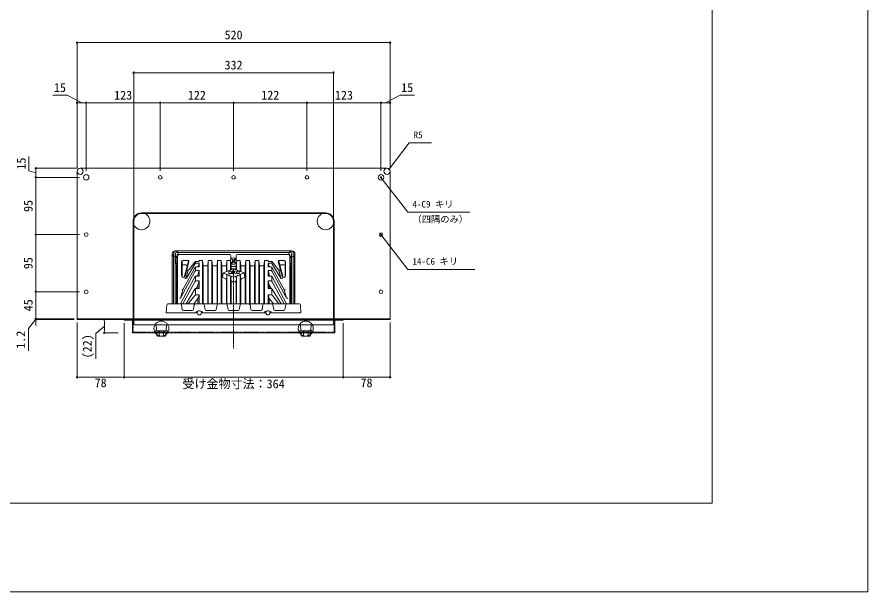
# Model space of a CAD drawing. Units: millimetres, scale not verified. Extents: x -1380 to 1380, y -955 to 955.
# Drawn here: x -35 to 1380, y -955 to 0 of the extents above; entities that cross this region are included whole.
import ezdxf
from ezdxf.enums import TextEntityAlignment as Align

# ---------------------------------------------------------------- set-up
doc = ezdxf.new("R2010")
doc.units = ezdxf.units.MM
doc.header["$LTSCALE"] = 3
doc.linetypes.add('USER1', pattern=[2, 1.25, -0.25, 0.25, -0.25])
doc.linetypes.add('USER3', pattern=[0.75, 0.5, -0.25])
for name, color, linetype, lineweight in [('0-0_0', 7, 'Continuous', 15), ('0-2_L-2', 7, 'Continuous', 18), ('0-3_L-1', 7, 'Continuous', 18), ('0-4_L-5', 2, 'USER1', 18), ('0-5_L-3', 7, 'Continuous', 18), ('0-7_WAKU', 7, 'Continuous', 18), ('0-8_MOJI', 7, 'Continuous', 18), ('0-9_SUNPO', 7, 'Continuous', 18)]:
    doc.layers.add(name, color=color, linetype=linetype, lineweight=lineweight)
doc.styles.add('ＭＳ ゴシック', font='')
doc.styles.get('ＭＳ ゴシック').set_extended_font_data('MS Gothic')

# ---------------------------------------------------------------- blocks, each defined once
blk = doc.blocks.new('_DOT')
at = {"layer": '0-0_0'}
for p, q in [((-0.5, 0), (-1, 0)), ((0.25, 0), (-0.25, 0))]:
    blk.add_line(p, q, dxfattribs=at)
blk.add_circle((0, 0), 0.25, dxfattribs=at)

msp = doc.modelspace()

# ---------------------------------------------------------------- linework, layer by layer
at = {"layer": '0-0_0'}
for p, q in [((583.373, -253.402), (584.509, -251.911)), ((569.832, -265.45), (570.979, -266.934)), ((569.832, -360.45), (570.979, -361.934))]:
    msp.add_line(p, q, dxfattribs=at)
at = {"layer": '0-0_0', "lineweight": 18}
msp.add_lwpolyline([(-1121.329, -807.392), (1121.171, -807.392), (1121.171, 687.608), (-1121.329, 687.608)], close=True, dxfattribs=at)
at = {"layer": '0-0_0'}
for centre in [(583.941, -252.656), (570.405, -266.192), (570.405, -361.192)]:
    msp.add_circle(centre, 0.938, dxfattribs=at)
at = {"layer": '0-2_L-2'}
for p, q in [((159.405, -501.192), (159.405, -339.192)), ((478.405, -326.192), (172.405, -326.192)), ((491.405, -501.192), (491.405, -339.192)), ((491.405, -501.192), (491.405, -511.192)), ((197.281, -519.325), (196.739, -511.192)), ((199.277, -521.192), (211.534, -521.192)), ((200.405, -523.192), (200.405, -524.392)), ((210.405, -523.192), (210.405, -524.392)), ((213.53, -519.325), (214.072, -511.192)), ((437.281, -519.325), (436.739, -511.192)), ((451.534, -521.192), (439.277, -521.192)), ((440.405, -523.192), (440.405, -524.392)), ((450.405, -523.192), (450.405, -524.392)), ((453.53, -519.325), (454.072, -511.192))]:
    msp.add_line(p, q, dxfattribs=at)
msp.add_lwpolyline([(143.405, -503.592), (507.405, -503.592), (507.405, -502.392), (143.405, -502.392)], close=True, dxfattribs=at)
for points in [[(157.205, -503.592), (157.205, -524.392), (493.605, -524.392), (493.605, -503.592)], [(159.405, -501.192), (159.405, -511.192), (491.405, -511.192)]]:
    msp.add_lwpolyline(points, dxfattribs=at)
at = {"layer": '0-2_L-2', "linetype": 'USER3'}
msp.add_lwpolyline([(158.405, -503.592), (158.405, -523.192), (492.405, -523.192), (492.405, -503.592)], dxfattribs=at)
at = {"layer": '0-2_L-2'}
for centre, radius, start, end in [((172.405, -339.192), 13, 90, 180), ((478.405, -339.192), 13, 0, 90), ((199.277, -519.192), 2, 183.81407, 270), ((211.534, -519.192), 2, 270, 356.18593), ((439.277, -519.192), 2, 183.81407, 270), ((451.534, -519.192), 2, 270, 356.18593)]:
    msp.add_arc(centre, radius, start, end, dxfattribs=at)
at = {"layer": '0-3_L-1'}
for p, q in [((70.405, -251.192), (580.405, -251.192)), ((65.405, -501.192), (65.405, -256.192)), ((585.405, -256.192), (585.405, -501.192)), ((172.405, -325.192), (478.405, -325.192)), ((158.405, -501.192), (158.405, -339.192)), ((492.405, -339.192), (492.405, -501.192)), ((223.405, -393.192), (223.405, -476.192)), ((225.405, -393.192), (225.405, -476.192)), ((228.405, -393.192), (228.405, -476.192)), ((228.609, -392.313), (229.851, -399.153)), ((230.405, -391.192), (420.405, -391.192)), ((231.905, -394.192), (318.905, -394.192)), ((418.905, -394.192), (331.905, -394.192)), ((422.202, -392.313), (420.96, -399.153)), ((422.405, -393.192), (422.405, -476.192)), ((425.405, -393.192), (425.405, -476.192)), ((427.405, -476.192), (427.405, -393.192)), ((231.905, -409.153), (229.851, -409.153)), ((238.905, -429.378), (238.905, -406.192)), ((239.905, -411.692), (239.905, -405.147)), ((240.905, -404.192), (249.285, -404.192)), ((251.214, -406.72), (244.799, -430.17)), ((248.817, -411.692), (250.476, -405.662)), ((261.005, -406.818), (250.764, -419.583)), ((261.905, -406.813), (261.905, -408.657)), ((263.345, -405.695), (267.905, -405.695)), ((267.905, -408.89), (263.589, -408.89)), ((267.905, -408.89), (266.237, -414.968)), ((267.905, -404.192), (267.493, -405.695)), ((267.905, -404.192), (267.905, -405.695)), ((267.905, -408.89), (267.905, -414.968)), ((273.905, -476.192), (273.905, -404.192)), ((283.405, -476.192), (283.405, -404.192)), ((289.405, -404.192), (289.405, -476.192)), ((298.905, -476.192), (298.905, -404.192)), ((304.905, -404.192), (304.905, -476.192)), ((314.405, -404.192), (314.405, -420.724)), ((320.405, -418.375), (320.405, -407.232)), ((320.905, -402.207), (320.905, -396.192)), ((329.905, -402.207), (329.905, -396.192)), ((330.405, -418.375), (330.405, -407.232)), ((336.405, -404.192), (336.405, -420.724)), ((345.905, -404.192), (345.905, -476.192)), ((351.905, -476.192), (351.905, -404.192)), ((361.405, -404.192), (361.405, -476.192)), ((367.405, -476.192), (367.405, -404.192)), ((376.905, -476.192), (376.905, -404.192)), ((382.905, -404.192), (382.905, -405.695)), ((382.905, -404.192), (383.318, -405.695)), ((387.466, -405.695), (382.905, -405.695)), ((382.905, -408.89), (382.905, -414.968)), ((382.905, -408.89), (387.222, -408.89)), ((382.905, -408.89), (384.574, -414.968)), ((388.905, -406.813), (388.905, -408.657)), ((389.806, -406.818), (400.047, -419.583)), ((399.597, -406.72), (406.012, -430.17)), ((401.994, -411.692), (400.335, -405.662)), ((409.906, -404.192), (401.526, -404.192)), ((410.905, -411.692), (410.905, -405.147)), ((411.905, -429.378), (411.906, -406.192)), ((418.905, -409.153), (420.96, -409.153)), ((230.405, -476.192), (230.405, -412.485)), ((261.059, -422.484), (237.97, -465.908)), ((239.905, -413.692), (239.905, -431.614)), ((261.053, -416.533), (241.834, -451.814)), ((246.197, -411.692), (241.905, -411.692)), ((243.245, -432.063), (248.126, -414.22)), ((246.674, -433.086), (250.163, -420.331)), ((261.028, -410.328), (246.88, -433.515)), ((249.204, -420.331), (248.163, -420.331)), ((261.905, -416.555), (261.905, -420.494)), ((267.905, -414.968), (263.687, -414.968)), ((263.708, -420.892), (267.905, -420.892)), ((267.905, -420.892), (267.905, -430.084)), ((282.405, -413.193), (274.905, -413.193)), ((290.405, -413.193), (297.905, -413.193)), ((305.905, -413.193), (313.405, -413.193)), ((325.405, -417.926), (307.905, -424.573)), ((319.809, -421.942), (317.709, -421.942)), ((317.709, -421.942), (317.709, -426.091)), ((321.405, -414.192), (329.405, -414.192)), ((321.405, -418.192), (324.704, -418.192)), ((321.909, -423.991), (321.909, -424.042)), ((322.309, -423.991), (322.309, -424.042)), ((325.405, -417.926), (342.905, -424.573)), ((329.405, -418.192), (326.107, -418.192)), ((330.309, -424.042), (330.309, -423.991)), ((330.709, -424.042), (330.709, -423.991)), ((334.842, -423.516), (335.253, -423.516)), ((344.905, -413.193), (337.405, -413.193)), ((360.405, -413.193), (352.905, -413.193)), ((368.405, -413.193), (375.905, -413.193)), ((382.905, -414.968), (387.123, -414.968)), ((382.905, -420.892), (382.905, -430.084)), ((387.103, -420.892), (382.905, -420.892)), ((388.905, -416.555), (388.905, -420.494)), ((389.752, -422.484), (412.841, -465.908)), ((389.758, -416.533), (408.977, -451.814)), ((389.783, -410.328), (403.931, -433.515)), ((404.137, -433.086), (400.647, -420.331)), ((401.607, -420.331), (402.647, -420.331)), ((407.566, -432.063), (402.685, -414.22)), ((404.614, -411.692), (408.906, -411.692)), ((410.906, -413.692), (410.905, -431.614)), ((420.405, -476.192), (420.405, -412.485)), ((261.059, -431.677), (237.405, -476.192)), ((245.172, -434.473), (244.295, -434.473)), ((261.905, -431.687), (261.905, -437.889)), ((263.688, -438.303), (267.905, -438.303)), ((267.905, -430.084), (263.709, -430.084)), ((266.105, -427.903), (264.946, -430.084)), ((267.905, -438.303), (267.905, -450.61)), ((307.905, -424.573), (306.905, -432.244)), ((312.206, -434.559), (306.905, -432.244)), ((307.905, -424.573), (325.405, -432.214)), ((313.405, -427.689), (322.506, -431.662)), ((313.405, -435.082), (314.19, -429.621)), ((313.405, -436.391), (313.405, -476.192)), ((314.405, -476.192), (314.405, -429.435)), ((317.709, -426.091), (319.809, -426.091)), ((320.405, -433.037), (320.405, -476.192)), ((321.405, -438.575), (320.684, -432.929)), ((342.905, -424.573), (325.405, -432.214)), ((337.405, -427.689), (328.305, -431.662)), ((329.405, -438.575), (330.127, -432.929)), ((330.405, -433.037), (330.405, -476.192)), ((335.253, -424.516), (334.842, -424.516)), ((336.405, -476.192), (336.405, -429.435)), ((337.405, -435.082), (336.62, -429.621)), ((337.405, -436.391), (337.405, -476.192)), ((338.605, -434.559), (343.905, -432.244)), ((342.905, -424.573), (343.905, -432.244)), ((382.905, -430.084), (387.102, -430.084)), ((382.905, -438.303), (382.905, -450.61)), ((387.123, -438.303), (382.905, -438.303)), ((384.705, -427.903), (385.865, -430.084)), ((388.905, -431.687), (388.905, -437.889)), ((389.751, -431.677), (413.405, -476.192)), ((405.639, -434.473), (406.516, -434.473)), ((241.27, -476.192), (261.053, -439.868)), ((261.028, -452.047), (246.298, -476.192)), ((261.905, -452.127), (261.905, -460.924)), ((266.105, -445.226), (263.157, -450.641)), ((267.905, -450.61), (263.589, -450.61)), ((321.405, -476.192), (321.405, -440.867)), ((325.405, -440.322), (323.506, -439.492)), ((325.405, -440.322), (327.305, -439.492)), ((329.405, -476.192), (329.405, -440.867)), ((382.905, -450.61), (387.221, -450.61)), ((384.705, -445.226), (387.654, -450.641)), ((388.905, -452.127), (388.905, -460.924)), ((409.54, -476.192), (389.758, -439.868)), ((389.782, -452.047), (404.512, -476.192)), ((237.813, -465.48), (241.266, -452.857)), ((240.078, -452.858), (239.266, -452.858)), ((261.005, -462.679), (250.163, -476.192)), ((263.345, -461.557), (267.905, -461.557)), ((267.905, -461.557), (267.905, -476.192)), ((382.905, -461.557), (382.905, -476.192)), ((387.466, -461.557), (382.905, -461.557)), ((389.806, -462.679), (400.647, -476.192)), ((412.998, -465.48), (409.545, -452.857)), ((410.733, -452.858), (411.545, -452.858)), ((214.281, -478.059), (213.405, -491.192)), ((216.277, -476.192), (226.719, -476.192)), ((226.719, -476.192), (236.736, -476.192)), ((236.204, -466.969), (235.405, -466.969)), ((238.704, -477.834), (240.107, -485.55)), ((258.704, -485.55), (260.107, -477.834)), ((266.105, -467.508), (259.138, -476.192)), ((262.075, -476.192), (274.736, -476.192)), ((276.704, -477.834), (278.107, -485.55)), ((296.704, -485.55), (298.107, -477.834)), ((300.075, -476.192), (312.736, -476.192)), ((314.704, -477.834), (316.107, -485.55)), ((336.107, -477.834), (334.704, -485.55)), ((350.736, -476.192), (338.075, -476.192)), ((354.107, -485.55), (352.704, -477.834)), ((374.107, -477.834), (372.704, -485.55)), ((388.736, -476.192), (376.075, -476.192)), ((384.705, -467.508), (391.673, -476.192)), ((392.107, -485.55), (390.704, -477.834)), ((412.107, -477.834), (410.704, -485.55)), ((424.092, -476.192), (414.075, -476.192)), ((414.607, -466.969), (415.405, -466.969)), ((434.534, -476.192), (424.092, -476.192)), ((436.53, -478.059), (437.405, -491.192)), ((213.405, -491.192), (264.018, -491.192)), ((242.075, -487.192), (256.736, -487.192)), ((272.793, -491.192), (325.405, -491.192)), ((280.075, -487.192), (294.736, -487.192)), ((318.075, -487.192), (325.405, -487.192)), ((332.736, -487.192), (325.405, -487.192)), ((378.018, -491.192), (325.405, -491.192)), ((370.736, -487.192), (356.075, -487.192)), ((437.405, -491.192), (386.793, -491.192)), ((408.736, -487.192), (394.075, -487.192))]:
    msp.add_line(p, q, dxfattribs=at)
for points in [[(422.405, -388.192), (325.405, -388.192), (228.405, -388.192)], [(231.905, -394.192), (231.905, -476.192), (418.905, -476.192), (418.905, -394.192)], [(231.905, -412.485), (230.405, -412.485), (229.851, -409.153), (229.851, -399.153), (231.905, -399.153)], [(267.905, -404.192), (273.905, -404.192), (274.905, -413.193), (274.905, -476.192)], [(282.405, -476.192), (282.405, -413.193), (283.405, -404.192), (289.405, -404.192), (290.405, -413.193), (290.405, -476.192)], [(297.905, -476.192), (297.905, -413.193), (298.905, -404.192), (304.905, -404.192), (305.905, -413.193), (305.905, -476.192)], [(313.405, -422.484), (313.405, -413.193), (314.405, -404.192), (320.099, -404.192)], [(320.785, -407.987), (321.405, -414.192), (321.405, -419.445)], [(330.026, -407.987), (329.405, -414.192), (329.405, -419.445)], [(337.405, -422.484), (337.405, -413.193), (336.405, -404.192), (330.712, -404.192)], [(352.905, -476.192), (352.905, -413.193), (351.905, -404.192), (345.905, -404.192), (344.905, -413.193), (344.905, -476.192)], [(368.405, -476.192), (368.405, -413.193), (367.405, -404.192), (361.405, -404.192), (360.405, -413.193), (360.405, -476.192)], [(382.905, -404.192), (376.905, -404.192), (375.905, -413.193), (375.905, -476.192)], [(418.905, -412.485), (420.405, -412.485), (420.96, -409.153), (420.96, -399.153), (418.905, -399.153)], [(267.905, -420.892), (266.105, -427.903), (266.105, -430.084)], [(319.809, -421.542), (317.309, -421.542), (317.309, -426.491), (319.809, -426.491)], [(382.905, -420.892), (384.705, -427.903), (384.705, -430.084)], [(267.905, -438.303), (266.105, -445.226), (266.105, -450.61)], [(382.905, -438.303), (384.705, -445.226), (384.705, -450.61)], [(267.905, -461.557), (266.105, -467.508), (266.105, -476.192)], [(382.905, -461.557), (384.705, -467.508), (384.705, -476.192)]]:
    msp.add_lwpolyline(points, dxfattribs=at)
for points in [[(324.209, -421.542), (323.809, -421.542), (323.809, -426.491), (324.209, -426.491), (324.169, -423.909), (325.601, -423.285), (328.329, -426.491), (328.809, -426.491), (325.969, -423.134), (328.809, -421.542), (328.244, -421.542), (324.209, -423.526)], [(585.405, -502.392), (65.405, -502.392), (65.405, -501.192), (585.405, -501.192)]]:
    msp.add_lwpolyline(points, close=True, dxfattribs=at)
for centre, radius in [((70.405, -256.192), 5), ((580.405, -256.192), 5), ((80.405, -266.192), 4.5), ((203.405, -266.192), 3), ((325.405, -266.192), 3), ((447.405, -266.192), 3), ((570.405, -266.192), 4.5), ((172.405, -339.192), 14), ((478.405, -339.192), 14), ((80.405, -361.192), 3), ((570.405, -361.192), 3), ((228.405, -393.192), 5), ((422.405, -393.192), 5), ((80.405, -456.192), 3), ((570.405, -456.192), 3), ((264.018, -490.192), 1), ((268.405, -491.192), 3.5), ((272.793, -490.192), 1), ((378.018, -490.192), 1), ((382.405, -491.192), 3.5), ((386.793, -490.192), 1)]:
    msp.add_circle(centre, radius, dxfattribs=at)
for centre, radius, start, end in [((230.405, -393.192), 5, 90, 180), ((230.405, -393.192), 2, 90, 180), ((318.905, -396.192), 2, 0, 90), ((331.905, -396.192), 2, 90, 180), ((420.405, -393.192), 5, 0, 90), ((420.405, -393.192), 2, 0, 90), ((240.905, -406.192), 2, 90.00787, 179.99213), ((249.285, -406.192), 2, 344.70554, 89.99476), ((263.345, -408.695), 3, 90, 141.26059), ((263.589, -411.89), 3, 90, 148.60873), ((387.222, -411.89), 3, 31.39127, 90), ((387.466, -408.695), 3, 38.73977, 90), ((401.526, -406.192), 2, 90.00349, 195.29491), ((409.905, -406.192), 2, 0.00787, 89.99126), ((241.905, -413.692), 2, 90.01312, 179.98994), ((246.196, -413.692), 2, 344.71075, 89.99126), ((249.204, -418.331), 2, 270, 321.26059), ((263.687, -417.968), 3, 90, 151.42122), ((263.708, -423.892), 3, 90, 151.99989), ((312.405, -420.724), 2, 290.79968, 0), ((319.809, -424.042), 2.5, 0, 90), ((319.809, -424.042), 2.1, 0, 90), ((319.809, -423.991), 2.5, 270, 359.9993), ((319.809, -423.991), 2.1, 270, 359.99957), ((321.405, -418.375), 1, 180, 290.79968), ((329.405, -418.375), 1, 249.20032, 0), ((332.809, -424.042), 2.5, 12.12583, 180), ((332.809, -423.991), 2.5, 180, 347.87555), ((332.809, -424.042), 2.1, 14.48174, 180), ((332.809, -423.991), 2.1, 180, 345.51987), ((338.405, -420.724), 2, 180, 249.20032), ((387.103, -423.892), 3, 28.00038, 90), ((387.123, -417.968), 3, 28.57822, 90), ((401.607, -418.331), 2, 218.73941, 270), ((404.614, -413.692), 2, 90.007, 195.28969), ((408.905, -413.692), 2, 0.01005, 89.98776), ((241.905, -429.378), 3, 180, 344.70102), ((245.172, -432.473), 2, 270, 328.60803), ((263.688, -441.303), 3, 90, 151.42696), ((263.709, -433.084), 3, 90, 152.01526), ((311.405, -436.391), 2, 0, 66.41185), ((312.405, -429.435), 2, 0, 66.4123), ((321.905, -433.037), 1.5, 66.41248, 180), ((328.905, -433.037), 1.5, 0, 113.58752), ((338.405, -429.435), 2, 113.5877, 180), ((339.405, -436.391), 2, 113.58895, 180), ((387.102, -433.084), 3, 27.98446, 90), ((387.123, -441.303), 3, 28.57332, 90), ((405.639, -432.473), 2, 211.39152, 270), ((408.905, -429.378), 3, 195.29898, 0), ((240.078, -450.858), 2, 270, 331.42136), ((263.589, -453.61), 3, 90, 148.61417), ((322.905, -440.867), 1.5, 66.4127, 180), ((327.905, -440.867), 1.5, 0, 113.5873), ((387.221, -453.61), 3, 31.38583, 90), ((410.733, -450.858), 2, 208.57823, 270), ((236.204, -464.969), 2, 270, 332.00028), ((263.345, -464.557), 3, 90, 141.2599), ((387.466, -464.557), 3, 38.74046, 90), ((414.607, -464.969), 2, 208.00012, 270), ((216.277, -478.192), 2, 90, 176.18593), ((236.736, -478.192), 2, 10.30485, 90), ((262.075, -478.192), 2, 90, 169.69515), ((274.736, -478.192), 2, 10.30485, 90), ((300.075, -478.192), 2, 90, 169.69515), ((312.736, -478.192), 2, 10.30485, 90), ((338.075, -478.192), 2, 90, 169.69515), ((350.736, -478.192), 2, 10.30485, 90), ((376.075, -478.192), 2, 90, 169.69515), ((388.736, -478.192), 2, 10.30485, 90), ((414.075, -478.192), 2, 90, 169.69515), ((434.534, -478.192), 2, 3.81407, 90), ((242.075, -485.192), 2, 190.30485, 270), ((256.736, -485.192), 2, 270, 349.69515), ((280.075, -485.192), 2, 190.30485, 270), ((294.736, -485.192), 2, 270, 349.69515), ((318.075, -485.192), 2, 190.30485, 270), ((332.736, -485.192), 2, 270, 349.69515), ((356.075, -485.192), 2, 190.30485, 270), ((370.736, -485.192), 2, 270, 349.69515), ((394.075, -485.192), 2, 190.30485, 270), ((408.736, -485.192), 2, 270, 349.69515)]:
    msp.add_arc(centre, radius, start, end, dxfattribs=at)
at = {"layer": '0-4_L-5'}
for p, q in [((325.405, -417.697), (325.405, -550.687)), ((159.405, -502.392), (491.405, -502.392))]:
    msp.add_line(p, q, dxfattribs=at)
at = {"layer": '0-5_L-3'}
for p, q in [((324.034, -405.546), (321.112, -408.467)), ((325.052, -406.564), (322.13, -409.485)), ((323.991, -402.76), (322.973, -403.778)), ((322.973, -403.778), (324.034, -404.838)), ((323.991, -402.76), (325.052, -403.82)), ((328.681, -400.899), (325.759, -403.82)), ((325.759, -406.564), (326.82, -407.624)), ((329.699, -401.917), (326.777, -404.838)), ((326.777, -405.546), (327.838, -406.606)), ((327.838, -406.606), (326.82, -407.624)), ((201.405, -521.192), (201.405, -524.419)), ((209.405, -524.419), (209.405, -521.192)), ((441.405, -524.392), (441.405, -521.192)), ((449.405, -521.192), (449.405, -524.392)), ((198.905, -529.919), (201.653, -529.341)), ((201.653, -529.341), (201.653, -524.419)), ((209.158, -529.341), (209.158, -524.419)), ((209.158, -529.341), (211.905, -529.919)), ((441.653, -529.315), (438.905, -529.892)), ((441.653, -529.315), (441.653, -524.392)), ((449.158, -529.315), (449.158, -524.392)), ((451.905, -529.892), (449.158, -529.315))]:
    msp.add_line(p, q, dxfattribs=at)
at = {"layer": '0-5_L-3', "color": 6}
for p, q in [((202.105, -521.192), (202.105, -524.419)), ((208.705, -521.192), (208.705, -524.419)), ((442.105, -521.192), (442.105, -524.392)), ((448.705, -521.192), (448.705, -524.392))]:
    msp.add_line(p, q, dxfattribs=at)
at = {"layer": '0-5_L-3'}
for points in [[(195.405, -523.192), (215.405, -523.192), (215.405, -521.192), (195.405, -521.192)], [(455.405, -523.192), (435.405, -523.192), (435.405, -521.192), (455.405, -521.192)], [(197.905, -524.419), (197.905, -529.341), (198.905, -529.919), (211.905, -529.919), (212.905, -529.341), (212.905, -524.419)], [(452.905, -524.392), (452.905, -529.315), (451.905, -529.892), (438.905, -529.892), (437.905, -529.315), (437.905, -524.392)]]:
    msp.add_lwpolyline(points, close=True, dxfattribs=at)
for centre, radius in [((325.405, -405.192), 5.4), ((205.405, -517.433), 12.485), ((445.405, -517.407), 12.485)]:
    msp.add_circle(centre, radius, dxfattribs=at)
for centre, start, end in [((323.68, -405.192), 315, 45), ((325.405, -403.467), 225, 315), ((325.405, -406.917), 45, 135), ((327.131, -405.192), 135, 225)]:
    msp.add_arc(centre, 0.5, start, end, dxfattribs=at)
at = {"layer": '0-7_WAKU'}
msp.add_lwpolyline([(-1380.079, -954.892), (1379.921, -954.892), (1379.921, 955.108), (-1380.079, 955.108)], close=True, dxfattribs=at)
at = {"layer": '0-9_SUNPO'}
for p, q in [((65.405, -251.192), (65.405, -42.349)), ((70.405, -42.349), (580.405, -42.349)), ((585.405, -251.192), (585.405, -42.349)), ((159.405, -334.192), (159.405, -92.349)), ((164.405, -92.349), (486.405, -92.349)), ((491.405, -334.192), (491.405, -92.349)), ((65.405, -251.192), (65.405, -142.349)), ((70.405, -142.349), (75.405, -142.349)), ((80.405, -255.192), (80.405, -142.349)), ((80.405, -255.192), (80.405, -142.349)), ((85.405, -142.349), (198.405, -142.349)), ((203.405, -255.192), (203.405, -142.349)), ((203.405, -255.192), (203.405, -142.349)), ((208.405, -142.349), (320.405, -142.349)), ((325.405, -255.192), (325.405, -142.349)), ((325.405, -255.192), (325.405, -142.349)), ((330.405, -142.349), (442.405, -142.349)), ((447.405, -255.192), (447.405, -142.349)), ((447.405, -255.192), (447.405, -142.349)), ((565.405, -142.349), (452.405, -142.349)), ((570.405, -255.192), (570.405, -142.349)), ((570.405, -255.192), (570.405, -142.349)), ((580.405, -142.349), (575.405, -142.349)), ((585.405, -251.192), (585.405, -142.349)), ((65.405, -251.192), (-3.282, -251.192)), ((-3.282, -261.192), (-3.282, -256.192)), ((69.405, -266.192), (-3.282, -266.192)), ((69.405, -266.192), (-3.282, -266.192)), ((-3.282, -356.192), (-3.282, -271.192)), ((69.405, -361.192), (-3.282, -361.192)), ((69.405, -361.192), (-3.282, -361.192)), ((-3.282, -451.192), (-3.282, -366.192)), ((69.405, -456.192), (-3.282, -456.192)), ((69.405, -456.192), (-3.282, -456.192)), ((-3.282, -496.192), (-3.282, -461.192)), ((-3.282, -496.192), (-3.282, -491.192)), ((60.405, -501.192), (-3.282, -501.192)), ((-3.282, -502.392), (-3.282, -501.192)), ((-3.282, -502.392), (-3.282, -501.192)), ((60.405, -501.192), (-3.282, -501.192)), ((60.405, -502.392), (-3.282, -502.392)), ((-3.282, -507.392), (-3.282, -512.392)), ((65.405, -507.392), (65.405, -598.195)), ((133.405, -502.392), (110.615, -502.392)), ((110.615, -507.392), (110.615, -519.392)), ((143.405, -508.592), (143.405, -598.195)), ((143.405, -508.592), (143.405, -598.195)), ((507.405, -508.592), (507.405, -598.195)), ((507.405, -508.592), (507.405, -598.195)), ((585.405, -507.392), (585.405, -598.195)), ((133.405, -524.392), (110.615, -524.392)), ((70.405, -598.195), (138.405, -598.195)), ((148.405, -598.195), (502.405, -598.195)), ((580.405, -598.195), (512.405, -598.195))]:
    msp.add_line(p, q, dxfattribs=at)
for points in [[(72.905, -142.349), (48.796, -129.849), (24.867, -129.849)], [(577.905, -142.349), (602.015, -129.849), (625.943, -129.849)], [(583.941, -252.656), (617.111, -209.122), (654.547, -209.122)], [(-3.282, -258.692), (-14.782, -255.242), (-14.782, -231.313)], [(570.405, -266.192), (615.266, -324.214), (717.957, -324.214)], [(570.405, -361.192), (615.266, -419.214), (726.408, -419.214)], [(-3.282, -501.792), (-15.782, -517.368), (-15.782, -554.393)], [(110.615, -513.392), (96.495, -525.826), (96.495, -567.724)]]:
    msp.add_lwpolyline(points, dxfattribs=at)

# ---------------------------------------------------------------- block references
at = {"layer": '0-9_SUNPO', "xscale": 5, "yscale": 5}
for p, rotation in [((65.405, -42.349), 180), ((159.405, -92.349), 180), ((65.405, -142.349), 180), ((80.405, -142.349), 180), ((203.405, -142.349), 180), ((325.405, -142.349), 180), ((447.405, -142.349), 180), ((570.405, -142.349), 180), ((-3.282, -251.192), 90), ((-3.282, -266.192), 270), ((-3.282, -266.192), 90), ((-3.282, -361.192), 270), ((-3.282, -361.192), 90), ((-3.282, -456.192), 270), ((-3.282, -456.192), 90), ((-3.282, -501.192), 270), ((-3.282, -501.192), 270), ((-3.282, -502.392), 90), ((110.615, -502.392), 90), ((110.615, -524.392), 270), ((65.405, -598.195), 180), ((143.405, -598.195), 180), ((507.405, -598.195), 180)]:
    msp.add_blockref('_DOT', p, dxfattribs=dict(at, rotation=rotation))
for p in [(585.405, -42.349), (491.405, -92.349), (80.405, -142.349), (203.405, -142.349), (325.405, -142.349), (447.405, -142.349), (570.405, -142.349), (585.405, -142.349), (143.405, -598.195), (507.405, -598.195), (585.405, -598.195)]:
    msp.add_blockref('_DOT', p, dxfattribs=at)

# ---------------------------------------------------------------- texts
at = {"layer": '0-8_MOJI', "style": 'ＭＳ ゴシック'}
for s, p in [('R5 ', (624.623, -204.489)), ('4-C9 キリ ', (622.779, -319.581)), ('（四隅のみ） ', (622.779, -344.581)), ('14-C6 キリ ', (622.779, -414.581))]:
    msp.add_text(s, height=11, dxfattribs=at).set_placement(p, align=Align.BOTTOM_LEFT)
at = {"layer": '0-9_SUNPO', "style": 'ＭＳ ゴシック'}
for s, p in [('520', (310.405, -41.349)), ('332', (310.405, -91.349)), ('15', (26.832, -128.849)), ('15', (603.979, -128.849)), ('123', (126.905, -141.349)), ('122', (249.405, -141.349)), ('122', (371.405, -141.349)), ('123', (493.905, -141.349)), ('78', (94.405, -619.195)), ('受け金物寸法：364', (240.405, -620.971)), ('78', (536.405, -619.195))]:
    msp.add_text(s, height=14.66, dxfattribs=at).set_placement(p, align=Align.BOTTOM_LEFT)
for s, p in [('15', (-15.782, -253.278)), ('95', (-4.282, -323.692)), ('95', (-4.282, -418.692)), ('45', (-4.282, -488.692)), ('1.2', (-16.782, -550.881)), ('(22)', (93.82, -566.775))]:
    msp.add_text(s, height=14.66, rotation=90, dxfattribs=at).set_placement(p, align=Align.BOTTOM_LEFT)

doc.saveas('drawing.dxf')
